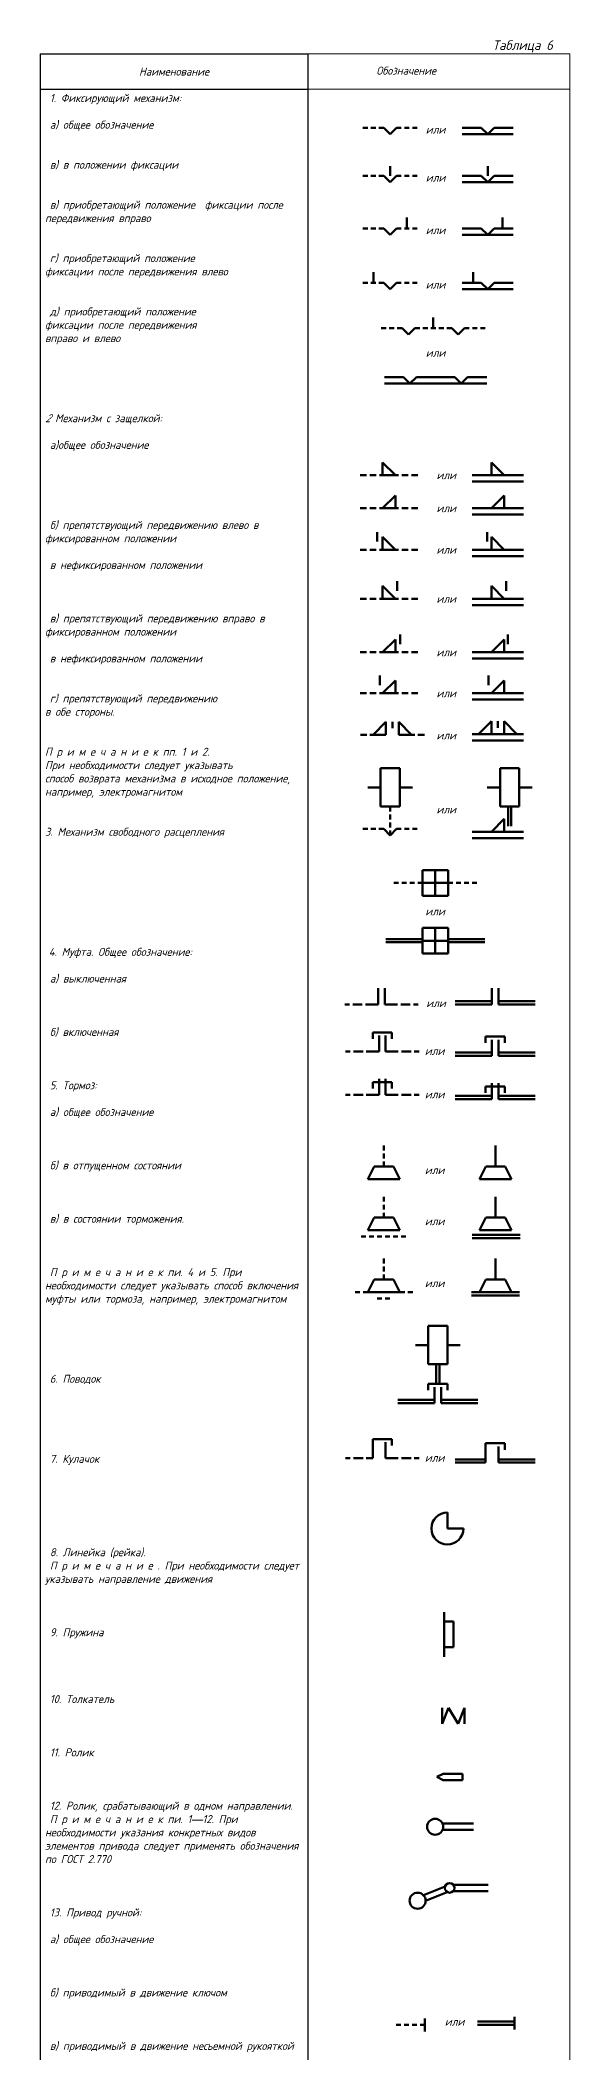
# Model space of a CAD drawing. Header units: millimetres. Extents: x 2782 to 4185, y 194 to 1472.
# Drawn here: x 4020 to 4185, y 843 to 1472 of the extents above; entities that cross this region are included whole.
import ezdxf

# ---------------------------------------------------------------- set-up
doc = ezdxf.new("R2010")
doc.units = ezdxf.units.MM
doc.layers.get('0').update_dxf_attribs({"color": 252})
for name, color, linetype, lineweight in [('основные линии', 7, 'Continuous', 50), ('основные линии @ 1', 7, 'Continuous', 50), ('рамка-тонкие линии', 7, 'Continuous', 13)]:
    doc.layers.add(name, color=color, linetype=linetype, lineweight=lineweight)
doc.layers.add('текст', color=7, linetype='Continuous')
doc.layers.add('текст @ 1', color=7, linetype='Continuous')
doc.styles.add('стиль 2.5 ГОСТ', font='GOST_B.TTF', dxfattribs={"oblique": 15, "height": 2.5})
doc.styles.add('стиль 5 ГОСТ', font='', dxfattribs={"oblique": 15, "height": 5})
doc.styles.get('стиль 5 ГОСТ').set_extended_font_data('GOST type B')

# ---------------------------------------------------------------- blocks, each defined once
blk = doc.blocks.new('*T11')
at = {"layer": 'рамка-тонкие линии', "color": 0, "linetype": 'ByBlock', "lineweight": -2, "transparency": 16777216}
for p, q in [((0, 0), (83.638623, 0)), ((0, 0), (0, -1273.087719)), ((83.638623, 0), (83.638623, -1273.087719)), ((0, -11), (83.638623, -11)), ((0, -1273.087719), (83.638623, -1273.087719))]:
    blk.add_line(p, q, dxfattribs=at)
at = {"layer": 'рамка-тонкие линии', "color": 0, "transparency": 16777216, "char_height": 2.5, "width": 80.638623, "style": 'стиль 2.5 ГОСТ'}
for s, insert, attachment_point in [('{\\C256;Наименование}', (41.819311, -5.5), 5), ('{\\C256; 1. Фиксирующий механизм:\\P\\P а) общее обозначение\\P \\P\\P в) в положении фиксации\\P\\P\\P в) приобретающий положение  фиксации после передвижения вправо\\P\\P\\P г) приобретающий положение\\Pфиксации после передвижения влево\\P\\P\\P д) приобретающий положение\\Pфиксации после передвижения\\Pвправо и влево\\P\\P\\fGOST type B|b1|i1|c204|p34; \\P\\P\\P\\P2 \\fGOST type B|b0|i0|c204|p34;Механизм с защелкой:\\P\\P а)общее обозначение \\P \\P\\P\\P\\P\\P б) препятствующий передвижению влево в фиксированном положении \\P\\P в нефиксированном положении\\P\\P\\P\\P в) препятствующий передвижению вправо в фиксированном положении\\P\\P в нефиксированном положении\\P\\P\\P г) препятствующий передвижению\\Pв обе стороны.\\P\\P\\PП р и м е ч а н и е к пп. 1 и 2.\\PПри необходимости следует указывать\\Pспособ возврата механизма в исходное положение, например, электромагнитом\\P\\P\\P3. Механизм свободного расцепления\\P\\P\\P\\P\\P\\P\\P\\P\\P\\H0.66667x; \\H1.49999x;4. Муфта. Общее обозначение:\\P \\P а) выключенная\\P\\P\\P\\P б) включенная\\P\\P\\P\\P 5. Тормоз: \\P\\P а) общее обозначение \\P\\P\\P\\P б) в отпущенном состоянии\\P\\P\\P\\P в) в состоянии торможения.\\P\\P\\P\\P П р и м е ч а н и е к пи. 4 и 5. При необходимости следует указывать способ включения муфты или тормоза, например, электромагнитом\\P\\P\\P\\P\\P\\P 6. Поводок \\P\\P\\P\\P\\P\\P 7. Кулачок\\P\\P\\P\\P\\P\\P\\P 8. Линейка (рейка).\\P П р и м е ч а н и е . При необходимости следует указывать направление движения\\P\\P\\P\\P 9. Пружина\\P\\P\\P\\P\\P 10. Толкатель\\P\\P\\P\\fArial|b0|i0|c0|p34;\\P\\fGOST type B|b0|i0|c204|p34; 11. Ролик\\P\\P\\P\\P 12. Ролик, срабатывающий в одном направлении. \\P П р и м е ч а н и е к пи. 1\\fArial|b0|i0|c0|p34;—\\fGOST type B|b0|i0|c204|p34;12. При необходимости указания конкретных видов элементов привода следует применять обозначения по ГОСТ 2.770\\P\\P\\P\\P 13. Привод ручной:\\P\\P а) общее обозначение\\P\\P\\P\\P б) приводимый в движение ключом\\P\\P\\P\\P в) приводимый в движение несъемной рукояткой\\P\\P\\P\\P г) приводимый в движение съемной рукояткой\\fArial|b0|i0|c204|p34;\\P\\P\\P\\fArial|b0|i0|c0|p34;\\P\\fGOST type B|b0|i0|c204|p34; д) приводимый в движение маховичком\\P\\P\\P \\P е) приводимый в движение нажатием кнопки\\P\\P\\P\\P ж) приводимый в движение нажатием кнопки с ограниченным доступом\\P\\P  \\P з) приводимый в движение вытягиванием кнопки\\P\\P\\P и) приводимый в движение поворотом кнопки.\\P\\PП р и м е ч а н и е к пи. 13е\\fArial|b0|i0|c0|p34;— \\fGOST type B|b0|i0|c204|p34;13и.\\PПредполагается, что привод кнопками имеет самовозврат.\\P\\P к) приводимый в движение рычагом\\P\\P \\P л ) аварийного срабатывания \\P\\P\\P м) приводимый в движение эффектом  близости \\P\\P\\P н) приводимый в движение прикасанием \\P\\P\\P о) приводимый в движение с помощью электромагнитной защиты по типу перегрузки \\P\\P\\P и) приводимый в движение с помощью электрических часов\\P\\P\\P 14. Привод ножной\\P\\P\\P\\P 14а. Привод другими частями тела\\P\\P\\P\\P 15. Другие приводы:\\P\\P а) аккумулятор механической энергии, общее обозначение.\\P Примечание . При необходимости внутри квадрата помещают сведения о виде энергии\\P\\P\\P\\P б) электромагнитный\\P\\P\\P\\P в) пневматический или гидравлический\\P\\P\\P\\P г) электромашинный\\P\\P\\P\\P \\P\\P\\Pд) тепловой (двигатель тепловой)\\P\\P\\P\\P е) мембранный\\P\\P\\P\\P ж) поплавковый\\P\\P\\P\\P з) центробежный\\P\\P\\P\\P\\P и) с помощью биметалла\\P\\P\\P\\P к) струйный \\P\\P\\P\\P л) кулачковый\\P\\P\\P\\P м) привод линейкой (рейкой) \\P\\P\\P\\P н) пиропатрон\\P\\P\\P\\P о) привод механической пружиной\\P\\P\\P\\P\\P\\P\\P\\P\\P п) привод шестеренчатый \\P\\P\\P\\P р) привод щупом или прижимной планкой}', (1.5, -12.5), 1)]:
    blk.add_mtext(s, dxfattribs=dict(at, insert=insert, attachment_point=attachment_point))

msp = doc.modelspace()

# ---------------------------------------------------------------- linework, layer by layer
at = {"layer": 'основные линии'}
for p, q in [((4120.86, 1444.29), (4122.36, 1444.29)), ((4123.36, 1444.29), (4124.86, 1444.29)), ((4125.86, 1444.29), (4127.36, 1444.29)), ((4127.36, 1444.29), (4129.36, 1442.29)), ((4129.36, 1442.29), (4131.36, 1444.29)), ((4132.86, 1444.29), (4131.36, 1444.29)), ((4135.36, 1444.29), (4133.86, 1444.29)), ((4137.86, 1444.29), (4136.36, 1444.29)), ((4151.86, 1444.29), (4157.86, 1444.29)), ((4151.86, 1442.29), (4167.86, 1442.29)), ((4157.86, 1444.29), (4159.86, 1442.29)), ((4159.86, 1442.29), (4161.86, 1444.29)), ((4161.86, 1444.29), (4167.86, 1444.29)), ((4120.86, 1429.27), (4122.36, 1429.27)), ((4123.36, 1429.27), (4124.86, 1429.27)), ((4125.86, 1429.27), (4127.36, 1429.27)), ((4127.36, 1429.27), (4129.36, 1427.27)), ((4129.36, 1429.28), (4129.36, 1432.28)), ((4129.36, 1427.27), (4131.36, 1429.27)), ((4132.86, 1429.27), (4131.36, 1429.27)), ((4135.36, 1429.27), (4133.86, 1429.27)), ((4137.86, 1429.27), (4136.36, 1429.27)), ((4151.86, 1429.27), (4157.86, 1429.27)), ((4151.86, 1427.27), (4167.86, 1427.27)), ((4157.86, 1429.27), (4159.86, 1427.27)), ((4159.86, 1429.27), (4159.86, 1432.27)), ((4159.86, 1427.27), (4161.86, 1429.27)), ((4161.86, 1429.27), (4167.86, 1429.27)), ((4134.61, 1413.23), (4134.61, 1416.23)), ((4164.49, 1413.23), (4164.49, 1416.23)), ((4120.86, 1412.86), (4122.36, 1412.86)), ((4123.36, 1412.86), (4124.86, 1412.86)), ((4125.86, 1412.86), (4127.36, 1412.86)), ((4127.36, 1412.86), (4129.36, 1410.86)), ((4129.36, 1410.86), (4131.36, 1412.86)), ((4132.86, 1412.86), (4131.36, 1412.86)), ((4135.36, 1412.86), (4133.86, 1412.86)), ((4137.86, 1412.86), (4136.36, 1412.86)), ((4151.86, 1412.86), (4157.86, 1412.86)), ((4151.86, 1410.86), (4167.86, 1410.86)), ((4157.86, 1412.86), (4159.86, 1410.86)), ((4159.86, 1410.86), (4161.86, 1412.86)), ((4161.86, 1412.86), (4167.86, 1412.86)), ((4120.86, 1395.86), (4122.36, 1395.86)), ((4123.36, 1395.86), (4124.86, 1395.86)), ((4124.18, 1396.23), (4124.18, 1399.23)), ((4125.86, 1395.86), (4127.36, 1395.86)), ((4127.36, 1395.86), (4129.36, 1393.86)), ((4129.36, 1393.86), (4131.36, 1395.86)), ((4132.86, 1395.86), (4131.36, 1395.86)), ((4135.36, 1395.86), (4133.86, 1395.86)), ((4137.86, 1395.86), (4136.36, 1395.86)), ((4151.86, 1395.86), (4157.86, 1395.86)), ((4155.34, 1396.23), (4155.34, 1399.23)), ((4157.86, 1395.86), (4159.86, 1393.86)), ((4159.86, 1393.86), (4161.86, 1395.86)), ((4161.86, 1395.86), (4167.86, 1395.86)), ((4151.86, 1393.86), (4167.86, 1393.86)), ((4142.85, 1382.07), (4142.85, 1385.07)), ((4126.61, 1381.67), (4128.11, 1381.67)), ((4129.11, 1381.67), (4130.61, 1381.67)), ((4131.61, 1381.67), (4133.11, 1381.67)), ((4133.11, 1381.67), (4135.11, 1379.67)), ((4135.11, 1379.67), (4137.11, 1381.67)), ((4138.61, 1381.67), (4137.11, 1381.67)), ((4141.11, 1381.67), (4139.61, 1381.67)), ((4143.61, 1381.67), (4142.11, 1381.67)), ((4144.61, 1381.67), (4146.11, 1381.67)), ((4147.11, 1381.67), (4148.61, 1381.67)), ((4148.61, 1381.67), (4150.61, 1379.67)), ((4150.61, 1379.67), (4152.61, 1381.67)), ((4154.11, 1381.67), (4152.61, 1381.67)), ((4156.61, 1381.67), (4155.11, 1381.67)), ((4159.11, 1381.67), (4157.61, 1381.67)), ((4127.56, 1366.37), (4133.56, 1366.37)), ((4127.56, 1364.37), (4143.56, 1364.37)), ((4133.56, 1366.37), (4135.56, 1364.37)), ((4135.56, 1364.37), (4137.56, 1366.37)), ((4137.56, 1366.37), (4143.56, 1366.37)), ((4143.56, 1366.37), (4149.56, 1366.37)), ((4143.56, 1364.37), (4159.56, 1364.37)), ((4149.56, 1366.37), (4151.56, 1364.37)), ((4151.56, 1364.37), (4153.56, 1366.37)), ((4153.56, 1366.37), (4159.56, 1366.37)), ((4127, 1339.76), (4127, 1335.76)), ((4131, 1335.76), (4127, 1339.76)), ((4161, 1339.76), (4161, 1335.76)), ((4165, 1335.76), (4161, 1339.76)), ((4122, 1335.76), (4120, 1335.76)), ((4125, 1335.76), (4123, 1335.76)), ((4127, 1335.76), (4126, 1335.76)), ((4127, 1335.76), (4131, 1335.76)), ((4131, 1335.76), (4132, 1335.76)), ((4133, 1335.76), (4135, 1335.76)), ((4136, 1335.76), (4138, 1335.76)), ((4155, 1335.76), (4171, 1335.76)), ((4155, 1333.76), (4171, 1333.76)), ((4161, 1335.76), (4165, 1335.76)), ((4131, 1329.46), (4127, 1325.46)), ((4131, 1325.46), (4131, 1329.46)), ((4165, 1329.46), (4161, 1325.46)), ((4165, 1325.46), (4165, 1329.46)), ((4122, 1325.46), (4120, 1325.46)), ((4125, 1325.46), (4123, 1325.46)), ((4127, 1325.46), (4126, 1325.46)), ((4127, 1325.46), (4131, 1325.46)), ((4131, 1325.46), (4132, 1325.46)), ((4133, 1325.46), (4135, 1325.46)), ((4136, 1325.46), (4138, 1325.46)), ((4155, 1325.46), (4171, 1325.46)), ((4155, 1323.46), (4171, 1323.46)), ((4161, 1325.46), (4165, 1325.46)), ((4125.32, 1315.01), (4125.32, 1318.01)), ((4127, 1316.49), (4127, 1312.49)), ((4131, 1312.49), (4127, 1316.49)), ((4159.68, 1315.01), (4159.68, 1318.01)), ((4161, 1316.49), (4161, 1312.49)), ((4165, 1312.49), (4161, 1316.49)), ((4122, 1312.49), (4120, 1312.49)), ((4125, 1312.49), (4123, 1312.49)), ((4127, 1312.49), (4126, 1312.49)), ((4127, 1312.49), (4131, 1312.49)), ((4131, 1312.49), (4132, 1312.49)), ((4133, 1312.49), (4135, 1312.49)), ((4136, 1312.49), (4138, 1312.49)), ((4155, 1312.49), (4171, 1312.49)), ((4155, 1310.49), (4171, 1310.49)), ((4161, 1312.49), (4165, 1312.49)), ((4131.61, 1299.68), (4131.61, 1302.68)), ((4165.6, 1299.68), (4165.6, 1302.68)), ((4122, 1297.16), (4120, 1297.16)), ((4125, 1297.16), (4123, 1297.16)), ((4127, 1297.16), (4126, 1297.16)), ((4127, 1301.16), (4127, 1297.16)), ((4131, 1297.16), (4127, 1301.16)), ((4127, 1297.16), (4131, 1297.16)), ((4131, 1297.16), (4132, 1297.16)), ((4133, 1297.16), (4135, 1297.16)), ((4136, 1297.16), (4138, 1297.16)), ((4155, 1297.16), (4171, 1297.16)), ((4155, 1295.16), (4171, 1295.16)), ((4161, 1301.16), (4161, 1297.16)), ((4165, 1297.16), (4161, 1301.16)), ((4161, 1297.16), (4165, 1297.16)), ((4131, 1284.45), (4127, 1280.45)), ((4131, 1280.45), (4131, 1284.45)), ((4132.54, 1282.97), (4132.54, 1285.97)), ((4165, 1284.45), (4161, 1280.45)), ((4165, 1280.45), (4165, 1284.45)), ((4166.11, 1282.97), (4166.11, 1285.97)), ((4122, 1280.45), (4120, 1280.45)), ((4125, 1280.45), (4123, 1280.45)), ((4127, 1280.45), (4126, 1280.45)), ((4127, 1280.45), (4131, 1280.45)), ((4131, 1280.45), (4132, 1280.45)), ((4133, 1280.45), (4135, 1280.45)), ((4136, 1280.45), (4138, 1280.45)), ((4155, 1280.45), (4171, 1280.45)), ((4155, 1278.45), (4171, 1278.45)), ((4161, 1280.45), (4165, 1280.45)), ((4126.18, 1270.16), (4126.18, 1273.16)), ((4131, 1271.65), (4127, 1267.65)), ((4131, 1267.65), (4131, 1271.65)), ((4160.06, 1270.16), (4160.06, 1273.16)), ((4165, 1271.65), (4161, 1267.65)), ((4165, 1267.65), (4165, 1271.65)), ((4122, 1267.65), (4120, 1267.65)), ((4125, 1267.65), (4123, 1267.65)), ((4127, 1267.65), (4126, 1267.65)), ((4127, 1267.65), (4131, 1267.65)), ((4131, 1267.65), (4132, 1267.65)), ((4133, 1267.65), (4135, 1267.65)), ((4136, 1267.65), (4138, 1267.65)), ((4155, 1267.65), (4171, 1267.65)), ((4155, 1265.65), (4171, 1265.65)), ((4161, 1267.65), (4165, 1267.65)), ((4128.07, 1258.7), (4124.07, 1254.7)), ((4128.07, 1254.7), (4128.07, 1258.7)), ((4130.07, 1256.7), (4130.07, 1258.7)), ((4132.07, 1258.7), (4132.07, 1254.7)), ((4136.07, 1254.7), (4132.07, 1258.7)), ((4161, 1258.88), (4157, 1254.88)), ((4161, 1254.88), (4161, 1258.88)), ((4163, 1256.88), (4163, 1258.88)), ((4165, 1258.88), (4165, 1254.88)), ((4169, 1254.88), (4165, 1258.88)), ((4122.07, 1254.7), (4120.07, 1254.7)), ((4124.07, 1254.7), (4123.07, 1254.7)), ((4124.07, 1254.7), (4128.07, 1254.7)), ((4132.07, 1254.7), (4136.07, 1254.7)), ((4136.07, 1254.7), (4137.07, 1254.7)), ((4138.07, 1254.7), (4140.07, 1254.7)), ((4155, 1254.88), (4171, 1254.88)), ((4155, 1252.88), (4171, 1252.88)), ((4157, 1254.88), (4161, 1254.88)), ((4165, 1254.88), (4169, 1254.88)), ((4126.36, 1232.25), (4126.36, 1244.25)), ((4126.36, 1244.25), (4132.36, 1244.25)), ((4132.36, 1232.25), (4132.36, 1244.25)), ((4163.71, 1232.25), (4163.71, 1244.25)), ((4163.71, 1244.25), (4169.71, 1244.25)), ((4169.71, 1232.25), (4169.71, 1244.25)), ((4126.36, 1238.25), (4122.36, 1238.25)), ((4126.36, 1232.25), (4132.36, 1232.25)), ((4129.36, 1230.75), (4129.36, 1232.25)), ((4132.36, 1238.25), (4136.36, 1238.25)), ((4163.71, 1238.25), (4159.71, 1238.25)), ((4163.71, 1232.25), (4169.71, 1232.25)), ((4166.21, 1226.13), (4166.21, 1232.25)), ((4167.21, 1226.13), (4167.21, 1232.25)), ((4169.71, 1238.25), (4173.71, 1238.25)), ((4129.36, 1228.25), (4129.36, 1229.75)), ((4129.36, 1225.75), (4129.36, 1227.25)), ((4165, 1228.37), (4161, 1224.37)), ((4165, 1224.37), (4165, 1228.37)), ((4120.86, 1225.25), (4122.36, 1225.25)), ((4123.36, 1225.25), (4124.86, 1225.25)), ((4125.86, 1225.25), (4127.36, 1225.25)), ((4127.36, 1225.25), (4129.36, 1223.25)), ((4129.36, 1223.25), (4131.36, 1225.25)), ((4129.36, 1223.25), (4129.36, 1224.75)), ((4132.86, 1225.25), (4131.36, 1225.25)), ((4135.36, 1225.25), (4133.86, 1225.25)), ((4137.86, 1225.25), (4136.36, 1225.25)), ((4155, 1224.37), (4171, 1224.37)), ((4155, 1222.37), (4171, 1222.37)), ((4161, 1224.37), (4165, 1224.37)), ((4130.48, 1208.41), (4131.98, 1208.41)), ((4132.98, 1208.41), (4134.48, 1208.41)), ((4135.48, 1208.41), (4136.98, 1208.41)), ((4137.98, 1208.41), (4139.48, 1208.41)), ((4147.48, 1212.41), (4139.48, 1212.41)), ((4139.48, 1212.41), (4139.48, 1204.41)), ((4139.48, 1208.41), (4147.48, 1208.41)), ((4143.48, 1212.41), (4143.48, 1204.41)), ((4147.48, 1204.41), (4147.48, 1212.41)), ((4148.98, 1208.41), (4147.48, 1208.41)), ((4151.48, 1208.41), (4149.98, 1208.41)), ((4153.98, 1208.41), (4152.48, 1208.41)), ((4156.48, 1208.41), (4154.98, 1208.41)), ((4139.48, 1204.41), (4147.48, 1204.41)), ((4127.98, 1190.84), (4139.48, 1190.84)), ((4127.98, 1189.84), (4139.48, 1189.84)), ((4147.48, 1194.34), (4139.48, 1194.34)), ((4139.48, 1194.34), (4139.48, 1186.34)), ((4139.48, 1190.34), (4147.48, 1190.34)), ((4143.48, 1194.34), (4143.48, 1186.34)), ((4147.48, 1186.34), (4147.48, 1194.34)), ((4158.98, 1190.84), (4147.48, 1190.84)), ((4158.98, 1189.84), (4147.48, 1189.84)), ((4139.48, 1186.34), (4147.48, 1186.34)), ((4115.16, 1170.47), (4116.66, 1170.47)), ((4117.66, 1170.47), (4120.66, 1170.47)), ((4121.66, 1170.47), (4125.66, 1170.47)), ((4125.66, 1170.47), (4125.66, 1175.47)), ((4127.66, 1170.47), (4127.66, 1175.47)), ((4127.66, 1170.47), (4131.66, 1170.47)), ((4135.66, 1170.47), (4132.66, 1170.47)), ((4138.16, 1170.47), (4136.66, 1170.47)), ((4161.18, 1171.47), (4149.68, 1171.47)), ((4161.18, 1170.47), (4149.68, 1170.47)), ((4161.18, 1170.47), (4161.18, 1175.47)), ((4163.18, 1170.47), (4163.18, 1175.47)), ((4174.68, 1171.47), (4163.18, 1171.47)), ((4174.68, 1170.47), (4163.18, 1170.47)), ((4123.91, 1161.71), (4129.91, 1161.71)), ((4123.91, 1161.71), (4123.91, 1159.71)), ((4125.91, 1155.71), (4125.91, 1160.71)), ((4127.91, 1155.71), (4127.91, 1160.71)), ((4129.91, 1161.71), (4129.91, 1159.71)), ((4159.18, 1160.4), (4165.18, 1160.4)), ((4159.18, 1160.4), (4159.18, 1158.4)), ((4161.18, 1154.4), (4161.18, 1159.4)), ((4163.18, 1154.4), (4163.18, 1159.4)), ((4165.18, 1160.4), (4165.18, 1158.4)), ((4115.41, 1155.71), (4116.91, 1155.71)), ((4117.91, 1155.71), (4120.91, 1155.71)), ((4121.91, 1155.71), (4125.91, 1155.71)), ((4127.91, 1155.71), (4131.91, 1155.71)), ((4135.91, 1155.71), (4132.91, 1155.71)), ((4138.41, 1155.71), (4136.91, 1155.71)), ((4161.18, 1155.4), (4149.68, 1155.4)), ((4161.18, 1154.4), (4149.68, 1154.4)), ((4174.68, 1155.4), (4163.18, 1155.4)), ((4174.68, 1154.4), (4163.18, 1154.4)), ((4123.91, 1146.16), (4129.91, 1146.16)), ((4123.91, 1146.16), (4123.91, 1144.16)), ((4125.91, 1142.16), (4125.91, 1147.16)), ((4127.91, 1142.16), (4127.91, 1147.16)), ((4129.91, 1146.16), (4129.91, 1144.16)), ((4159.18, 1144.84), (4165.18, 1144.84)), ((4159.18, 1144.84), (4159.18, 1142.84)), ((4161.18, 1140.84), (4161.18, 1145.84)), ((4163.18, 1140.84), (4163.18, 1145.84)), ((4165.18, 1144.84), (4165.18, 1142.84)), ((4115.41, 1142.16), (4116.91, 1142.16)), ((4117.91, 1142.16), (4120.91, 1142.16)), ((4121.91, 1142.16), (4125.91, 1142.16)), ((4127.91, 1142.16), (4131.91, 1142.16)), ((4135.91, 1142.16), (4132.91, 1142.16)), ((4138.41, 1142.16), (4136.91, 1142.16)), ((4161.18, 1141.84), (4149.68, 1141.84)), ((4161.18, 1140.84), (4149.68, 1140.84)), ((4174.68, 1141.84), (4163.18, 1141.84)), ((4174.68, 1140.84), (4163.18, 1140.84)), ((4127.41, 1126.36), (4127.41, 1124.86)), ((4162.31, 1126.36), (4162.31, 1119.86)), ((4124.41, 1119.86), (4122.41, 1115.86)), ((4124.41, 1119.86), (4130.41, 1119.86)), ((4127.41, 1123.86), (4127.41, 1122.36)), ((4127.41, 1121.36), (4127.41, 1119.86)), ((4130.41, 1119.86), (4132.41, 1115.86)), ((4159.31, 1119.86), (4157.31, 1115.86)), ((4159.31, 1119.86), (4165.31, 1119.86)), ((4165.31, 1119.86), (4167.31, 1115.86)), ((4122.41, 1115.86), (4132.41, 1115.86)), ((4157.31, 1115.86), (4167.31, 1115.86)), ((4127.41, 1110.39), (4127.41, 1108.89)), ((4127.41, 1107.89), (4127.41, 1106.39)), ((4162.31, 1110.39), (4162.31, 1103.89)), ((4124.41, 1103.89), (4122.41, 1099.89)), ((4124.41, 1103.89), (4130.41, 1103.89)), ((4127.41, 1105.39), (4127.41, 1103.89)), ((4130.41, 1103.89), (4132.41, 1099.89)), ((4159.31, 1103.89), (4157.31, 1099.89)), ((4159.31, 1103.89), (4165.31, 1103.89)), ((4165.31, 1103.89), (4167.31, 1099.89)), ((4121.82, 1097.95), (4120.32, 1097.95)), ((4122.41, 1099.89), (4132.41, 1099.89)), ((4124.32, 1097.95), (4122.82, 1097.95)), ((4126.82, 1097.95), (4125.32, 1097.95)), ((4129.32, 1097.95), (4127.82, 1097.95)), ((4131.82, 1097.95), (4130.32, 1097.95)), ((4134.32, 1097.95), (4132.82, 1097.95)), ((4169.97, 1098.43), (4154.97, 1098.43)), ((4169.97, 1097.43), (4154.97, 1097.43)), ((4157.31, 1099.89), (4167.31, 1099.89)), ((4127.41, 1091.06), (4127.41, 1089.56)), ((4127.41, 1088.56), (4127.41, 1087.06)), ((4162.31, 1091.06), (4162.31, 1084.56)), ((4124.41, 1084.56), (4122.41, 1080.56)), ((4124.41, 1084.56), (4130.41, 1084.56)), ((4127.41, 1086.06), (4127.41, 1084.56)), ((4130.41, 1084.56), (4132.41, 1080.56)), ((4159.31, 1084.56), (4157.31, 1080.56)), ((4159.31, 1084.56), (4165.31, 1084.56)), ((4165.31, 1084.56), (4167.31, 1080.56)), ((4119.91, 1080.56), (4118.41, 1080.56)), ((4122.41, 1080.56), (4120.91, 1080.56)), ((4122.41, 1080.56), (4132.41, 1080.56)), ((4126.82, 1078.61), (4125.32, 1078.61)), ((4129.32, 1078.61), (4127.82, 1078.61)), ((4133.91, 1080.56), (4132.41, 1080.56)), ((4136.41, 1080.56), (4134.91, 1080.56)), ((4169.81, 1080.56), (4154.81, 1080.56)), ((4169.81, 1079.56), (4154.81, 1079.56)), ((4157.31, 1080.56), (4167.31, 1080.56)), ((4141.27, 1058.04), (4141.27, 1070.04)), ((4141.27, 1070.04), (4147.27, 1070.04)), ((4147.27, 1058.04), (4147.27, 1070.04)), ((4141.27, 1064.04), (4137.27, 1064.04)), ((4147.27, 1064.04), (4151.27, 1064.04)), ((4141.27, 1058.04), (4147.27, 1058.04)), ((4143.77, 1051.92), (4143.77, 1058.04)), ((4144.77, 1051.92), (4144.77, 1058.04)), ((4141.27, 1051.92), (4147.27, 1051.92)), ((4141.27, 1051.92), (4141.27, 1049.92)), ((4143.27, 1045.92), (4143.27, 1050.92)), ((4145.27, 1045.92), (4145.27, 1050.92)), ((4147.27, 1051.92), (4147.27, 1049.92)), ((4143.27, 1046.92), (4131.77, 1046.92)), ((4143.27, 1045.92), (4131.77, 1045.92)), ((4156.77, 1046.92), (4145.27, 1046.92)), ((4156.77, 1045.92), (4145.27, 1045.92)), ((4123.91, 1034.66), (4129.91, 1034.66)), ((4123.91, 1034.66), (4123.91, 1028.66)), ((4127.91, 1028.66), (4127.91, 1033.66)), ((4129.91, 1034.66), (4129.91, 1032.66)), ((4159.18, 1033.34), (4165.18, 1033.34)), ((4159.18, 1033.34), (4159.18, 1027.34)), ((4163.18, 1027.34), (4163.18, 1032.34)), ((4165.18, 1033.34), (4165.18, 1031.34)), ((4115.41, 1028.66), (4116.91, 1028.66)), ((4117.91, 1028.66), (4120.91, 1028.66)), ((4121.91, 1028.66), (4123.91, 1028.66)), ((4127.91, 1028.66), (4131.91, 1028.66)), ((4135.91, 1028.66), (4132.91, 1028.66)), ((4138.41, 1028.66), (4136.91, 1028.66)), ((4159.18, 1028.34), (4149.68, 1028.34)), ((4159.18, 1027.34), (4149.68, 1027.34)), ((4174.68, 1028.34), (4163.18, 1028.34)), ((4174.68, 1027.34), (4163.18, 1027.34)), ((4147.25, 1006.74), (4147.25, 1011.74)), ((4147.25, 1011.74), (4147.25, 1006.74)), ((4147.25, 1006.74), (4152.25, 1006.74)), ((4146.2, 980.65), (4146.2, 966.65)), ((4149.2, 977.65), (4146.2, 977.65)), ((4149.2, 977.65), (4149.2, 969.65)), ((4149.2, 969.65), (4146.2, 969.65)), ((4145.64, 950.76), (4145.64, 945.76)), ((4145.64, 945.76), (4147.64, 950.76)), ((4147.64, 950.76), (4150.64, 945.76)), ((4150.64, 945.76), (4152.64, 950.76)), ((4152.64, 950.76), (4152.64, 945.76)), ((4145.93, 930.15), (4143.93, 929.15)), ((4145.93, 928.15), (4143.93, 929.15)), ((4151.93, 930.15), (4145.93, 930.15)), ((4151.93, 928.15), (4145.93, 928.15)), ((4151.93, 929.15), (4151.93, 930.15)), ((4151.93, 929.15), (4151.93, 928.15)), ((4145.73, 914.58), (4155.44, 914.58)), ((4145.73, 912.58), (4155.44, 912.58)), ((4146.52, 894.89), (4139.77, 892.19)), ((4147.21, 893.17), (4140.46, 890.47)), ((4149.08, 895.47), (4159.96, 895.47)), ((4149.08, 893.47), (4159.96, 893.47)), ((4132.72, 851.65), (4131.22, 851.65)), ((4135.22, 851.65), (4133.72, 851.65)), ((4137.72, 851.65), (4136.22, 851.65)), ((4140.22, 851.65), (4138.72, 851.65)), ((4140.22, 849.65), (4140.22, 853.65)), ((4156.68, 852.74), (4168.18, 852.74)), ((4156.68, 851.74), (4168.18, 851.74)), ((4168.18, 850.24), (4168.18, 854.24))]:
    msp.add_line(p, q, dxfattribs=at)
for centre, radius in [((4143.44, 913.58), 2.5), ((4137.96, 890.47), 2.5), ((4147.96, 894.47), 1.5)]:
    msp.add_circle(centre, radius, dxfattribs=at)
msp.add_arc((4147.25, 1006.74), 5, 90, 0, dxfattribs=at)
at = {"layer": 'рамка-тонкие линии'}
for p, q in [((4103.67, 1467.33), (4185.5, 1467.33)), ((4185.5, 1467.33), (4185.5, 194.25)), ((4185.5, 1456.33), (4103.67, 1456.33))]:
    msp.add_line(p, q, dxfattribs=at)

# ---------------------------------------------------------------- block references
msp.add_blockref('*T11', (4020.03, 1467.33))

# ---------------------------------------------------------------- texts
at = {"layer": 'основные линии @ 1', "char_height": 2.5, "attachment_point": 1, "style": 'стиль 5 ГОСТ'}
for insert in [(4140.51, 1444.97), (4140.51, 1429.95), (4140.51, 1413.54), (4140.51, 1396.54), (4140.51, 1375.24), (4143.85, 1337), (4143.85, 1326.69), (4143.85, 1313.73), (4143.85, 1298.4), (4143.85, 1281.69), (4143.85, 1268.88), (4143.85, 1255.72), (4143.85, 1232.58), (4140.37, 1200.76), (4140.65, 1172.09), (4140.22, 1157.16), (4140.22, 1143.6), (4140.22, 1119.94), (4140.22, 1103.97), (4140.22, 1084.63), (4140.22, 1030.1), (4146.44, 853.92)]:
    msp.add_mtext_dynamic_manual_height_columns('или', width=8.4031, gutter_width=25, heights=[3.43], dxfattribs=dict(at, insert=insert))
at = {"layer": 'текст', "insert": (4125.07, 1463.38), "char_height": 2.5, "width": 24.8571, "attachment_point": 1, "style": 'стиль 5 ГОСТ'}
msp.add_mtext('Обозначение', dxfattribs=at)
at = {"layer": 'текст @ 1', "insert": (4161.36, 1471.6), "char_height": 3, "attachment_point": 1, "style": 'стиль 5 ГОСТ'}
msp.add_mtext_dynamic_manual_height_columns('Таблица 6', width=29.0451, gutter_width=25, heights=[0], dxfattribs=at)

doc.saveas('drawing.dxf')
